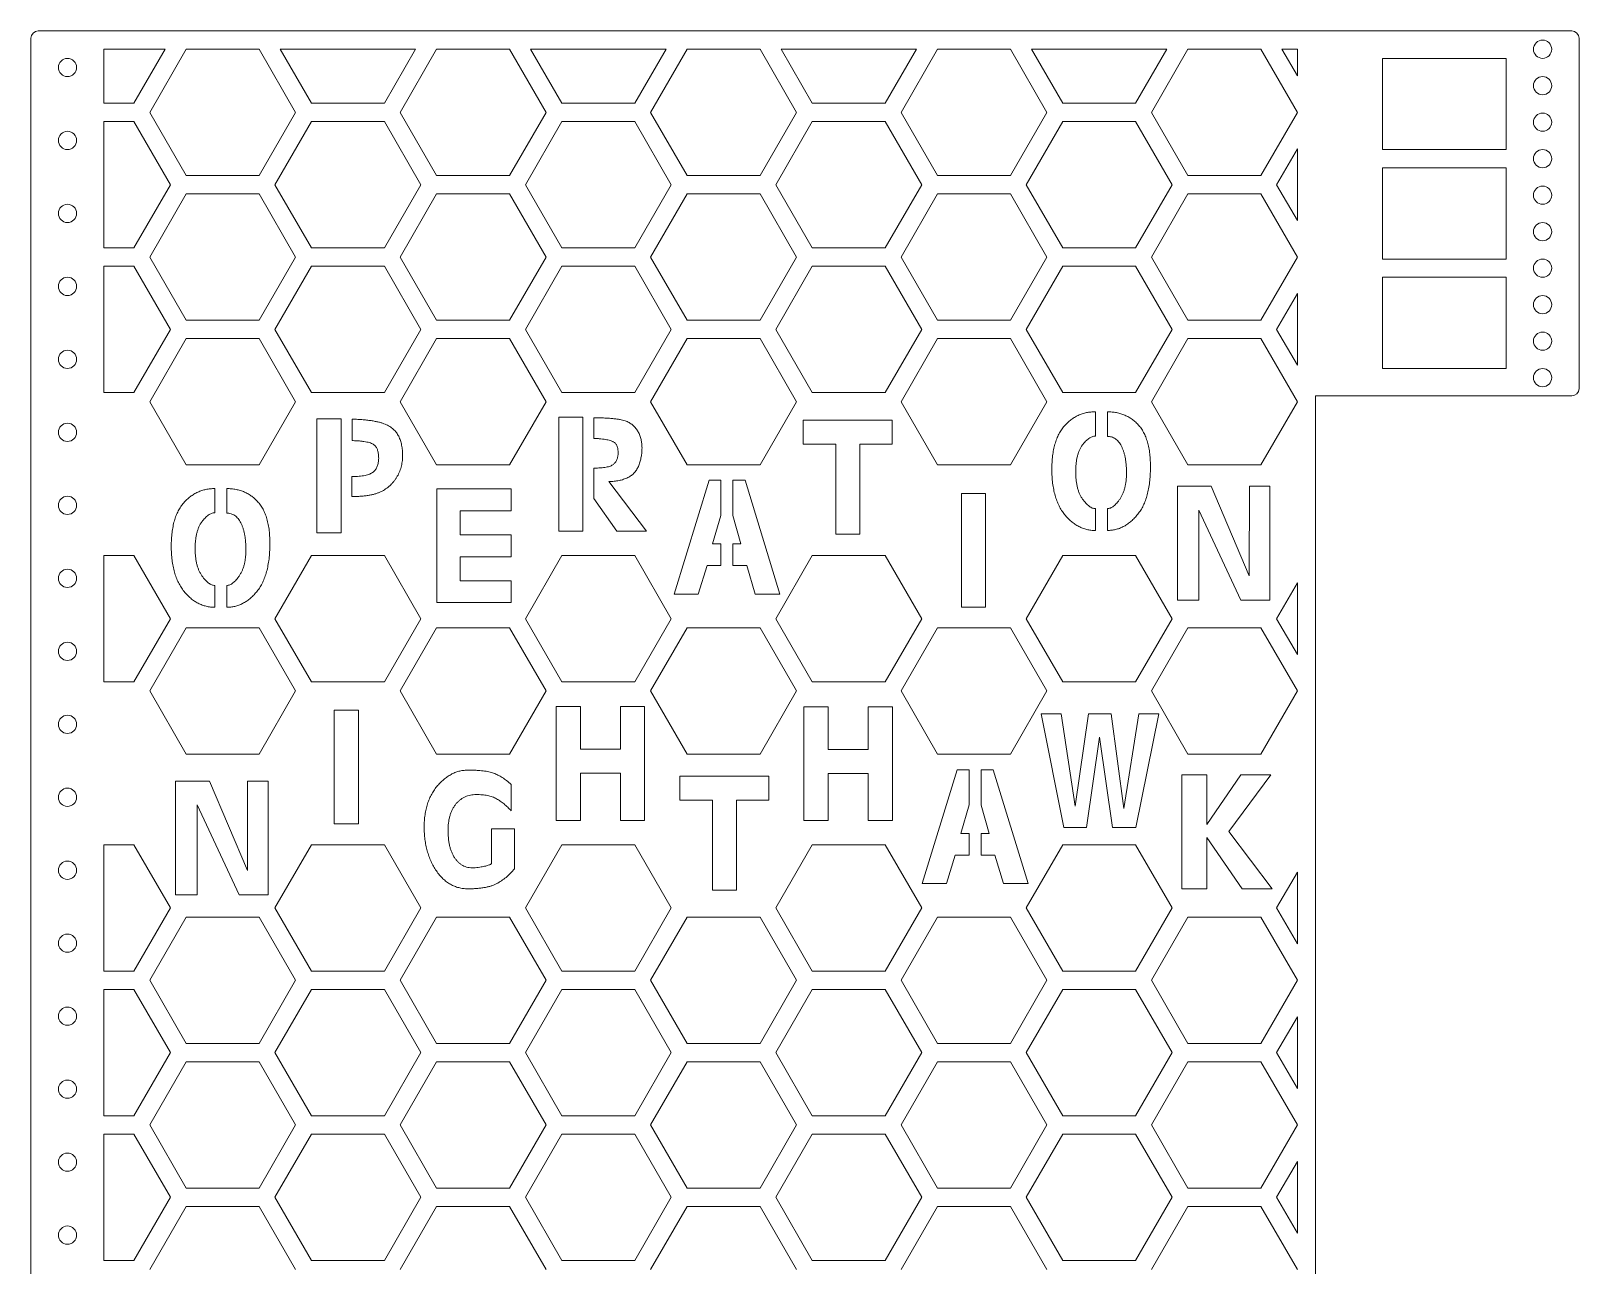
# Model space of a CAD drawing. Header units: inches. Extents: x -7.6 to 13.6, y -28 to 4.5.
# Drawn here: x -7.59 to 13.64, y -12.37 to 4.54 of the extents above; entities that cross this region are included whole.
import ezdxf

# ---------------------------------------------------------------- set-up
doc = ezdxf.new("R2010")
doc.units = ezdxf.units.IN
doc.header["$MEASUREMENT"] = 0

msp = doc.modelspace()

# ---------------------------------------------------------------- linework, layer by layer
at = {"color": 7, "linetype": 'Continuous', "lineweight": 15}
for p, q in [((13.536, 4.543), (-7.485, 4.543)), ((-7.585, -27.357), (-7.585, 4.443)), ((-5.746, 4.293), (-6.585, 4.293)), ((-6.585, 3.552), (-6.585, 4.293)), ((-6.174, 3.552), (-5.746, 4.293)), ((-5.457, 4.293), (-5.957, 3.427)), ((-4.457, 4.293), (-5.457, 4.293)), ((-3.957, 3.427), (-4.457, 4.293)), ((-4.169, 4.293), (-3.741, 3.552)), ((-2.313, 4.293), (-4.169, 4.293)), ((-2.741, 3.552), (-2.313, 4.293)), ((-2.024, 4.293), (-2.524, 3.427)), ((-1.024, 4.293), (-2.024, 4.293)), ((-0.524, 3.427), (-1.024, 4.293)), ((-0.736, 4.293), (-0.308, 3.552)), ((1.12, 4.293), (-0.736, 4.293)), ((0.692, 3.552), (1.12, 4.293)), ((1.409, 4.293), (0.909, 3.427)), ((2.409, 4.293), (1.409, 4.293)), ((2.909, 3.427), (2.409, 4.293)), ((2.697, 4.293), (3.125, 3.552)), ((4.553, 4.293), (2.697, 4.293)), ((4.125, 3.552), (4.553, 4.293)), ((4.842, 4.293), (4.342, 3.427)), ((5.842, 4.293), (4.842, 4.293)), ((6.342, 3.427), (5.842, 4.293)), ((6.13, 4.293), (6.558, 3.552)), ((7.986, 4.293), (6.13, 4.293)), ((7.558, 3.552), (7.986, 4.293)), ((8.275, 4.293), (7.775, 3.427)), ((9.275, 4.293), (8.275, 4.293)), ((9.775, 3.427), (9.275, 4.293)), ((9.563, 4.293), (9.775, 3.927)), ((9.775, 4.293), (9.563, 4.293)), ((9.775, 3.927), (9.775, 4.293)), ((13.636, -0.357), (13.636, 4.443)), ((12.636, 4.168), (10.942, 4.168)), ((10.942, 4.168), (10.942, 2.918)), ((12.636, 2.918), (12.636, 4.168)), ((-6.585, 3.552), (-6.174, 3.552)), ((-5.957, 3.427), (-5.457, 2.561)), ((-4.457, 2.561), (-3.957, 3.427)), ((-3.741, 3.552), (-2.741, 3.552)), ((-2.524, 3.427), (-2.024, 2.561)), ((-1.024, 2.561), (-0.524, 3.427)), ((-0.308, 3.552), (0.692, 3.552)), ((0.909, 3.427), (1.409, 2.561)), ((2.409, 2.561), (2.909, 3.427)), ((3.125, 3.552), (4.125, 3.552)), ((4.342, 3.427), (4.842, 2.561)), ((5.842, 2.561), (6.342, 3.427)), ((6.558, 3.552), (7.558, 3.552)), ((7.775, 3.427), (8.275, 2.561)), ((9.275, 2.561), (9.775, 3.427)), ((-6.174, 3.302), (-6.585, 3.302)), ((-6.585, 1.57), (-6.585, 3.302)), ((-5.674, 2.436), (-6.174, 3.302)), ((-3.741, 3.302), (-4.241, 2.436)), ((-2.741, 3.302), (-3.741, 3.302)), ((-2.241, 2.436), (-2.741, 3.302)), ((-0.308, 3.302), (-0.808, 2.436)), ((0.692, 3.302), (-0.308, 3.302)), ((1.192, 2.436), (0.692, 3.302)), ((3.125, 3.302), (2.625, 2.436)), ((4.125, 3.302), (3.125, 3.302)), ((4.625, 2.436), (4.125, 3.302)), ((6.558, 3.302), (6.058, 2.436)), ((7.558, 3.302), (6.558, 3.302)), ((8.058, 2.436), (7.558, 3.302)), ((9.775, 2.927), (9.491, 2.436)), ((9.775, 1.945), (9.775, 2.927)), ((10.942, 2.918), (12.636, 2.918)), ((-5.457, 2.561), (-4.457, 2.561)), ((-2.024, 2.561), (-1.024, 2.561)), ((1.409, 2.561), (2.409, 2.561)), ((4.842, 2.561), (5.842, 2.561)), ((8.275, 2.561), (9.275, 2.561)), ((12.636, 2.668), (10.942, 2.668)), ((10.942, 2.668), (10.942, 1.418)), ((12.636, 1.418), (12.636, 2.668)), ((-6.174, 1.57), (-5.674, 2.436)), ((-4.241, 2.436), (-3.741, 1.57)), ((-2.741, 1.57), (-2.241, 2.436)), ((-0.808, 2.436), (-0.308, 1.57)), ((0.692, 1.57), (1.192, 2.436)), ((2.625, 2.436), (3.125, 1.57)), ((4.125, 1.57), (4.625, 2.436)), ((6.058, 2.436), (6.558, 1.57)), ((7.558, 1.57), (8.058, 2.436)), ((9.491, 2.436), (9.775, 1.945)), ((-5.457, 2.311), (-5.957, 1.445)), ((-4.457, 2.311), (-5.457, 2.311)), ((-3.957, 1.445), (-4.457, 2.311)), ((-2.024, 2.311), (-2.524, 1.445)), ((-1.024, 2.311), (-2.024, 2.311)), ((-0.524, 1.445), (-1.024, 2.311)), ((1.409, 2.311), (0.909, 1.445)), ((2.409, 2.311), (1.409, 2.311)), ((2.909, 1.445), (2.409, 2.311)), ((4.842, 2.311), (4.342, 1.445)), ((5.842, 2.311), (4.842, 2.311)), ((6.342, 1.445), (5.842, 2.311)), ((8.275, 2.311), (7.775, 1.445)), ((9.275, 2.311), (8.275, 2.311)), ((9.775, 1.445), (9.275, 2.311)), ((-6.585, 1.57), (-6.174, 1.57)), ((-3.741, 1.57), (-2.741, 1.57)), ((-0.308, 1.57), (0.692, 1.57)), ((3.125, 1.57), (4.125, 1.57)), ((6.558, 1.57), (7.558, 1.57)), ((-6.174, 1.32), (-6.585, 1.32)), ((-6.585, -0.412), (-6.585, 1.32)), ((-5.674, 0.454), (-6.174, 1.32)), ((-5.957, 1.445), (-5.457, 0.579)), ((-4.457, 0.579), (-3.957, 1.445)), ((-3.741, 1.32), (-4.241, 0.454)), ((-2.741, 1.32), (-3.741, 1.32)), ((-2.241, 0.454), (-2.741, 1.32)), ((-2.524, 1.445), (-2.024, 0.579)), ((-1.024, 0.579), (-0.524, 1.445)), ((-0.308, 1.32), (-0.808, 0.454)), ((0.692, 1.32), (-0.308, 1.32)), ((1.192, 0.454), (0.692, 1.32)), ((0.909, 1.445), (1.409, 0.579)), ((2.409, 0.579), (2.909, 1.445)), ((3.125, 1.32), (2.625, 0.454)), ((4.125, 1.32), (3.125, 1.32)), ((4.625, 0.454), (4.125, 1.32)), ((4.342, 1.445), (4.842, 0.579)), ((5.842, 0.579), (6.342, 1.445)), ((6.558, 1.32), (6.058, 0.454)), ((7.558, 1.32), (6.558, 1.32)), ((8.058, 0.454), (7.558, 1.32)), ((7.775, 1.445), (8.275, 0.579)), ((9.275, 0.579), (9.775, 1.445)), ((10.942, 1.418), (12.636, 1.418)), ((12.636, 1.168), (10.942, 1.168)), ((10.942, 1.168), (10.942, -0.082)), ((12.636, -0.082), (12.636, 1.168)), ((9.775, 0.945), (9.491, 0.454)), ((9.775, -0.037), (9.775, 0.945)), ((-6.174, -0.412), (-5.674, 0.454)), ((-5.457, 0.579), (-4.457, 0.579)), ((-4.241, 0.454), (-3.741, -0.412)), ((-2.741, -0.412), (-2.241, 0.454)), ((-2.024, 0.579), (-1.024, 0.579)), ((-0.808, 0.454), (-0.308, -0.412)), ((0.692, -0.412), (1.192, 0.454)), ((1.409, 0.579), (2.409, 0.579)), ((2.625, 0.454), (3.125, -0.412)), ((4.125, -0.412), (4.625, 0.454)), ((4.842, 0.579), (5.842, 0.579)), ((6.058, 0.454), (6.558, -0.412)), ((7.558, -0.412), (8.058, 0.454)), ((8.275, 0.579), (9.275, 0.579)), ((9.491, 0.454), (9.775, -0.037)), ((-5.457, 0.329), (-5.957, -0.537)), ((-4.457, 0.329), (-5.457, 0.329)), ((-3.957, -0.537), (-4.457, 0.329)), ((-2.024, 0.329), (-2.524, -0.537)), ((-1.024, 0.329), (-2.024, 0.329)), ((-0.524, -0.537), (-1.024, 0.329)), ((1.409, 0.329), (0.909, -0.537)), ((2.409, 0.329), (1.409, 0.329)), ((2.909, -0.537), (2.409, 0.329)), ((4.842, 0.329), (4.342, -0.537)), ((5.842, 0.329), (4.842, 0.329)), ((6.342, -0.537), (5.842, 0.329)), ((8.275, 0.329), (7.775, -0.537)), ((9.275, 0.329), (8.275, 0.329)), ((9.775, -0.537), (9.275, 0.329)), ((10.942, -0.082), (12.636, -0.082)), ((-6.585, -0.412), (-6.174, -0.412)), ((-3.741, -0.412), (-2.741, -0.412)), ((-0.308, -0.412), (0.692, -0.412)), ((3.125, -0.412), (4.125, -0.412)), ((6.558, -0.412), (7.558, -0.412)), ((-5.957, -0.537), (-5.457, -1.403)), ((-4.457, -1.403), (-3.957, -0.537)), ((-2.524, -0.537), (-2.024, -1.403)), ((-1.024, -1.403), (-0.524, -0.537)), ((0.909, -0.537), (1.409, -1.403)), ((2.409, -1.403), (2.909, -0.537)), ((4.342, -0.537), (4.842, -1.403)), ((5.842, -1.403), (6.342, -0.537)), ((7.775, -0.537), (8.275, -1.403)), ((9.275, -1.403), (9.775, -0.537)), ((10.025, -0.457), (13.536, -0.457)), ((10.025, -0.457), (10.025, -22.457)), ((-3.666, -2.334), (-3.666, -0.773)), ((-3.666, -0.773), (-3.333, -0.773)), ((-3.333, -0.773), (-3.333, -2.334)), ((-3.181, -1.07), (-3.181, -0.776)), ((-0.351, -0.751), (-0.018, -0.751)), ((-0.351, -2.311), (-0.351, -0.751)), ((-0.018, -0.751), (-0.018, -2.311)), ((0.129, -1.039), (0.129, -0.758)), ((2.999, -0.792), (4.22, -0.792)), ((2.999, -1.117), (2.999, -0.792)), ((4.22, -0.792), (4.22, -1.117)), ((7.006, -0.675), (7.006, -1.007)), ((7.17, -1.012), (7.17, -0.675)), ((3.446, -1.117), (2.999, -1.117)), ((3.446, -2.352), (3.446, -1.117)), ((3.778, -1.117), (3.778, -2.352)), ((4.22, -1.117), (3.778, -1.117)), ((-5.457, -1.403), (-4.457, -1.403)), ((-2.024, -1.403), (-1.024, -1.403)), ((0.131, -1.865), (0.131, -1.446)), ((1.409, -1.403), (2.409, -1.403)), ((4.842, -1.403), (5.842, -1.403)), ((8.275, -1.403), (9.275, -1.403)), ((-3.186, -1.838), (-3.186, -1.562)), ((0.335, -1.631), (0.854, -2.311)), ((1.231, -3.174), (1.711, -1.613)), ((1.711, -1.613), (1.872, -1.613)), ((1.872, -1.613), (1.872, -2.095)), ((2.036, -2.097), (2.036, -1.613)), ((2.036, -1.613), (2.205, -1.613)), ((2.205, -1.613), (2.682, -3.174)), ((8.13, -1.696), (8.594, -1.696)), ((8.13, -3.256), (8.13, -1.696)), ((8.594, -1.696), (9.116, -2.922)), ((9.116, -2.922), (9.118, -1.696)), ((9.118, -1.696), (9.399, -1.696)), ((9.399, -1.696), (9.399, -3.256)), ((-5.065, -1.727), (-5.065, -2.059)), ((-4.901, -2.064), (-4.901, -1.727)), ((-2.021, -1.729), (-1.003, -1.729)), ((-2.021, -3.289), (-2.021, -1.729)), ((-1.003, -1.729), (-1.003, -2.032)), ((0.447, -2.311), (0.131, -1.865)), ((5.169, -1.794), (5.501, -1.794)), ((5.169, -3.354), (5.169, -1.794)), ((5.501, -1.794), (5.501, -3.354)), ((-1.703, -2.032), (-1.703, -2.363)), ((-1.003, -2.032), (-1.703, -2.032)), ((1.872, -2.095), (1.758, -2.486)), ((2.148, -2.486), (2.036, -2.097)), ((7.006, -2.002), (7.006, -2.301)), ((7.17, -2.301), (7.17, -2.002)), ((8.425, -2.021), (8.425, -3.256)), ((9.001, -3.256), (8.425, -2.021)), ((-3.333, -2.334), (-3.666, -2.334)), ((-0.018, -2.311), (-0.351, -2.311)), ((0.854, -2.311), (0.447, -2.311)), ((-1.703, -2.363), (-1.003, -2.363)), ((-1.003, -2.363), (-1.003, -2.661)), ((1.758, -2.486), (1.872, -2.486)), ((1.872, -2.486), (1.872, -2.783)), ((2.036, -2.486), (2.148, -2.486)), ((2.036, -2.783), (2.036, -2.486)), ((3.778, -2.352), (3.446, -2.352)), ((-6.174, -2.644), (-6.585, -2.644)), ((-6.585, -4.376), (-6.585, -2.644)), ((-5.674, -3.51), (-6.174, -2.644)), ((-3.741, -2.644), (-4.241, -3.51)), ((-2.741, -2.644), (-3.741, -2.644)), ((-2.241, -3.51), (-2.741, -2.644)), ((-1.703, -2.661), (-1.703, -2.992)), ((-1.003, -2.661), (-1.703, -2.661)), ((-0.308, -2.644), (-0.808, -3.51)), ((0.692, -2.644), (-0.308, -2.644)), ((1.192, -3.51), (0.692, -2.644)), ((3.125, -2.644), (2.625, -3.51)), ((4.125, -2.644), (3.125, -2.644)), ((4.625, -3.51), (4.125, -2.644)), ((6.558, -2.644), (6.058, -3.51)), ((7.558, -2.644), (6.558, -2.644)), ((8.058, -3.51), (7.558, -2.644)), ((1.683, -2.783), (1.563, -3.174)), ((1.872, -2.783), (1.683, -2.783)), ((2.226, -2.783), (2.036, -2.783)), ((2.343, -3.174), (2.226, -2.783)), ((-5.065, -3.054), (-5.065, -3.354)), ((-4.901, -3.354), (-4.901, -3.054)), ((-1.703, -2.992), (-1.003, -2.992)), ((-1.003, -2.992), (-1.003, -3.289)), ((1.563, -3.174), (1.231, -3.174)), ((2.682, -3.174), (2.343, -3.174)), ((9.775, -3.019), (9.491, -3.51)), ((9.775, -4.001), (9.775, -3.019)), ((-1.003, -3.289), (-2.021, -3.289)), ((5.501, -3.354), (5.169, -3.354)), ((8.425, -3.256), (8.13, -3.256)), ((9.399, -3.256), (9.001, -3.256)), ((-6.174, -4.376), (-5.674, -3.51)), ((-4.241, -3.51), (-3.741, -4.376)), ((-2.741, -4.376), (-2.241, -3.51)), ((-0.808, -3.51), (-0.308, -4.376)), ((0.692, -4.376), (1.192, -3.51)), ((2.625, -3.51), (3.125, -4.376)), ((4.125, -4.376), (4.625, -3.51)), ((6.058, -3.51), (6.558, -4.376)), ((7.558, -4.376), (8.058, -3.51)), ((9.491, -3.51), (9.775, -4.001)), ((-5.457, -3.635), (-5.957, -4.501)), ((-4.457, -3.635), (-5.457, -3.635)), ((-3.957, -4.501), (-4.457, -3.635)), ((-2.024, -3.635), (-2.524, -4.501)), ((-1.024, -3.635), (-2.024, -3.635)), ((-0.524, -4.501), (-1.024, -3.635)), ((1.409, -3.635), (0.909, -4.501)), ((2.409, -3.635), (1.409, -3.635)), ((2.909, -4.501), (2.409, -3.635)), ((4.842, -3.635), (4.342, -4.501)), ((5.842, -3.635), (4.842, -3.635)), ((6.342, -4.501), (5.842, -3.635)), ((8.275, -3.635), (7.775, -4.501)), ((9.275, -3.635), (8.275, -3.635)), ((9.775, -4.501), (9.275, -3.635)), ((-6.585, -4.376), (-6.174, -4.376)), ((-3.741, -4.376), (-2.741, -4.376)), ((-0.308, -4.376), (0.692, -4.376)), ((3.125, -4.376), (4.125, -4.376)), ((6.558, -4.376), (7.558, -4.376)), ((-5.957, -4.501), (-5.457, -5.367)), ((-4.457, -5.367), (-3.957, -4.501)), ((-2.524, -4.501), (-2.024, -5.367)), ((-1.024, -5.367), (-0.524, -4.501)), ((0.909, -4.501), (1.409, -5.367)), ((2.409, -5.367), (2.909, -4.501)), ((4.342, -4.501), (4.842, -5.367)), ((5.842, -5.367), (6.342, -4.501)), ((7.775, -4.501), (8.275, -5.367)), ((9.275, -5.367), (9.775, -4.501)), ((-3.429, -4.763), (-3.096, -4.763)), ((-3.429, -6.323), (-3.429, -4.763)), ((-3.096, -4.763), (-3.096, -6.323)), ((-0.387, -6.274), (-0.387, -4.714)), ((-0.387, -4.714), (-0.054, -4.714)), ((-0.054, -4.714), (-0.054, -5.299)), ((0.494, -4.714), (0.826, -4.714)), ((0.494, -5.299), (0.494, -4.714)), ((0.826, -4.714), (0.826, -6.274)), ((3.01, -6.276), (3.01, -4.716)), ((3.01, -4.716), (3.342, -4.716)), ((3.342, -4.716), (3.342, -5.301)), ((3.891, -4.716), (4.223, -4.716)), ((3.891, -5.301), (3.891, -4.716)), ((4.223, -4.716), (4.223, -6.276)), ((6.263, -4.812), (6.536, -4.812)), ((6.573, -6.373), (6.263, -4.812)), ((6.536, -4.812), (6.731, -6.08)), ((6.731, -6.08), (6.91, -4.812)), ((6.91, -4.812), (7.221, -4.812)), ((7.221, -4.812), (7.398, -6.113)), ((7.398, -6.113), (7.601, -4.812)), ((7.877, -4.812), (7.56, -6.373)), ((7.601, -4.812), (7.877, -4.812)), ((-0.054, -5.299), (0.494, -5.299)), ((3.342, -5.301), (3.891, -5.301)), ((7.063, -5.135), (6.886, -6.373)), ((7.242, -6.373), (7.063, -5.135)), ((-5.457, -5.367), (-4.457, -5.367)), ((-2.024, -5.367), (-1.024, -5.367)), ((1.409, -5.367), (2.409, -5.367)), ((4.842, -5.367), (5.842, -5.367)), ((8.275, -5.367), (9.275, -5.367)), ((-0.054, -5.629), (-0.054, -6.274)), ((0.494, -5.629), (-0.054, -5.629)), ((0.494, -6.274), (0.494, -5.629)), ((1.309, -5.67), (2.53, -5.67)), ((1.309, -5.995), (1.309, -5.67)), ((2.53, -5.67), (2.53, -5.995)), ((3.342, -5.631), (3.342, -6.276)), ((3.891, -5.631), (3.342, -5.631)), ((3.891, -6.276), (3.891, -5.631)), ((4.633, -7.141), (5.113, -5.581)), ((5.113, -5.581), (5.274, -5.581)), ((5.274, -5.581), (5.274, -6.063)), ((5.438, -6.065), (5.438, -5.581)), ((5.438, -5.581), (5.606, -5.581)), ((5.606, -5.581), (6.084, -7.141)), ((8.193, -5.651), (8.532, -5.651)), ((8.193, -7.211), (8.193, -5.651)), ((8.532, -6.331), (9.002, -5.651)), ((8.532, -5.651), (8.532, -6.331)), ((9.409, -5.651), (8.836, -6.427)), ((9.002, -5.651), (9.409, -5.651)), ((-5.603, -5.735), (-5.139, -5.735)), ((-5.603, -7.296), (-5.603, -5.735)), ((-5.139, -5.735), (-4.618, -6.962)), ((-4.618, -6.962), (-4.615, -5.735)), ((-4.615, -5.735), (-4.334, -5.735)), ((-4.334, -5.735), (-4.334, -7.296)), ((-1.002, -5.781), (-1.002, -6.144)), ((-5.308, -6.06), (-5.308, -7.296)), ((-4.732, -7.296), (-5.308, -6.06)), ((1.756, -5.995), (1.309, -5.995)), ((1.756, -7.23), (1.756, -5.995)), ((2.088, -5.995), (2.088, -7.23)), ((2.53, -5.995), (2.088, -5.995)), ((5.274, -6.063), (5.16, -6.453)), ((5.55, -6.453), (5.438, -6.065)), ((-3.096, -6.323), (-3.429, -6.323)), ((-0.054, -6.274), (-0.387, -6.274)), ((0.826, -6.274), (0.494, -6.274)), ((3.342, -6.276), (3.01, -6.276)), ((4.223, -6.276), (3.891, -6.276)), ((-1.274, -6.39), (-0.955, -6.39)), ((-1.274, -6.867), (-1.274, -6.39)), ((-0.955, -6.39), (-0.957, -6.937)), ((5.16, -6.453), (5.274, -6.453)), ((5.274, -6.453), (5.274, -6.751)), ((5.438, -6.453), (5.55, -6.453)), ((5.438, -6.751), (5.438, -6.453)), ((6.886, -6.373), (6.573, -6.373)), ((7.56, -6.373), (7.242, -6.373)), ((8.532, -6.509), (8.532, -7.211)), ((9.019, -7.211), (8.532, -6.509)), ((8.836, -6.427), (9.428, -7.211)), ((-6.174, -6.608), (-6.585, -6.608)), ((-6.585, -8.34), (-6.585, -6.608)), ((-5.674, -7.474), (-6.174, -6.608)), ((-3.741, -6.608), (-4.241, -7.474)), ((-2.741, -6.608), (-3.741, -6.608)), ((-2.241, -7.474), (-2.741, -6.608)), ((-0.308, -6.608), (-0.808, -7.474)), ((0.692, -6.608), (-0.308, -6.608)), ((1.192, -7.474), (0.692, -6.608)), ((3.125, -6.608), (2.625, -7.474)), ((4.125, -6.608), (3.125, -6.608)), ((4.625, -7.474), (4.125, -6.608)), ((5.085, -6.751), (4.965, -7.141)), ((5.274, -6.751), (5.085, -6.751)), ((5.627, -6.751), (5.438, -6.751)), ((5.745, -7.141), (5.627, -6.751)), ((6.558, -6.608), (6.058, -7.474)), ((7.558, -6.608), (6.558, -6.608)), ((8.058, -7.474), (7.558, -6.608)), ((9.775, -6.983), (9.491, -7.474)), ((9.775, -7.965), (9.775, -6.983)), ((4.965, -7.141), (4.633, -7.141)), ((6.084, -7.141), (5.745, -7.141)), ((8.532, -7.211), (8.193, -7.211)), ((9.428, -7.211), (9.019, -7.211)), ((-5.308, -7.296), (-5.603, -7.296)), ((-4.334, -7.296), (-4.732, -7.296)), ((2.088, -7.23), (1.756, -7.23)), ((-6.174, -8.34), (-5.674, -7.474)), ((-5.457, -7.599), (-5.957, -8.465)), ((-4.457, -7.599), (-5.457, -7.599)), ((-3.957, -8.465), (-4.457, -7.599)), ((-4.241, -7.474), (-3.741, -8.34)), ((-2.741, -8.34), (-2.241, -7.474)), ((-2.024, -7.599), (-2.524, -8.465)), ((-1.024, -7.599), (-2.024, -7.599)), ((-0.524, -8.465), (-1.024, -7.599)), ((-0.808, -7.474), (-0.308, -8.34)), ((0.692, -8.34), (1.192, -7.474)), ((1.409, -7.599), (0.909, -8.465)), ((2.409, -7.599), (1.409, -7.599)), ((2.909, -8.465), (2.409, -7.599)), ((2.625, -7.474), (3.125, -8.34)), ((4.125, -8.34), (4.625, -7.474)), ((4.842, -7.599), (4.342, -8.465)), ((5.842, -7.599), (4.842, -7.599)), ((6.342, -8.465), (5.842, -7.599)), ((6.058, -7.474), (6.558, -8.34)), ((7.558, -8.34), (8.058, -7.474)), ((8.275, -7.599), (7.775, -8.465)), ((9.275, -7.599), (8.275, -7.599)), ((9.775, -8.465), (9.275, -7.599)), ((9.491, -7.474), (9.775, -7.965)), ((-6.585, -8.34), (-6.174, -8.34)), ((-5.957, -8.465), (-5.457, -9.331)), ((-4.457, -9.331), (-3.957, -8.465)), ((-3.741, -8.34), (-2.741, -8.34)), ((-2.524, -8.465), (-2.024, -9.331)), ((-1.024, -9.331), (-0.524, -8.465)), ((-0.308, -8.34), (0.692, -8.34)), ((0.909, -8.465), (1.409, -9.331)), ((2.409, -9.331), (2.909, -8.465)), ((3.125, -8.34), (4.125, -8.34)), ((4.342, -8.465), (4.842, -9.331)), ((5.842, -9.331), (6.342, -8.465)), ((6.558, -8.34), (7.558, -8.34)), ((7.775, -8.465), (8.275, -9.331)), ((9.275, -9.331), (9.775, -8.465)), ((-6.174, -8.59), (-6.585, -8.59)), ((-6.585, -10.322), (-6.585, -8.59)), ((-5.674, -9.456), (-6.174, -8.59)), ((-3.741, -8.59), (-4.241, -9.456)), ((-2.741, -8.59), (-3.741, -8.59)), ((-2.241, -9.456), (-2.741, -8.59)), ((-0.308, -8.59), (-0.808, -9.456)), ((0.692, -8.59), (-0.308, -8.59)), ((1.192, -9.456), (0.692, -8.59)), ((3.125, -8.59), (2.625, -9.456)), ((4.125, -8.59), (3.125, -8.59)), ((4.625, -9.456), (4.125, -8.59)), ((6.558, -8.59), (6.058, -9.456)), ((7.558, -8.59), (6.558, -8.59)), ((8.058, -9.456), (7.558, -8.59)), ((9.775, -8.965), (9.491, -9.456)), ((9.775, -9.947), (9.775, -8.965)), ((-5.457, -9.331), (-4.457, -9.331)), ((-2.024, -9.331), (-1.024, -9.331)), ((1.409, -9.331), (2.409, -9.331)), ((4.842, -9.331), (5.842, -9.331)), ((8.275, -9.331), (9.275, -9.331)), ((-6.174, -10.322), (-5.674, -9.456)), ((-4.241, -9.456), (-3.741, -10.322)), ((-2.741, -10.322), (-2.241, -9.456)), ((-0.808, -9.456), (-0.308, -10.322)), ((0.692, -10.322), (1.192, -9.456)), ((2.625, -9.456), (3.125, -10.322)), ((4.125, -10.322), (4.625, -9.456)), ((6.058, -9.456), (6.558, -10.322)), ((7.558, -10.322), (8.058, -9.456)), ((9.491, -9.456), (9.775, -9.947)), ((-5.457, -9.581), (-5.957, -10.447)), ((-4.457, -9.581), (-5.457, -9.581)), ((-3.957, -10.447), (-4.457, -9.581)), ((-2.024, -9.581), (-2.524, -10.447)), ((-1.024, -9.581), (-2.024, -9.581)), ((-0.524, -10.447), (-1.024, -9.581)), ((1.409, -9.581), (0.909, -10.447)), ((2.409, -9.581), (1.409, -9.581)), ((2.909, -10.447), (2.409, -9.581)), ((4.842, -9.581), (4.342, -10.447)), ((5.842, -9.581), (4.842, -9.581)), ((6.342, -10.447), (5.842, -9.581)), ((8.275, -9.581), (7.775, -10.447)), ((9.275, -9.581), (8.275, -9.581)), ((9.775, -10.447), (9.275, -9.581)), ((-6.585, -10.322), (-6.174, -10.322)), ((-3.741, -10.322), (-2.741, -10.322)), ((-0.308, -10.322), (0.692, -10.322)), ((3.125, -10.322), (4.125, -10.322)), ((6.558, -10.322), (7.558, -10.322)), ((-6.174, -10.572), (-6.585, -10.572)), ((-6.585, -12.304), (-6.585, -10.572)), ((-5.674, -11.438), (-6.174, -10.572)), ((-5.957, -10.447), (-5.457, -11.313)), ((-4.457, -11.313), (-3.957, -10.447)), ((-3.741, -10.572), (-4.241, -11.438)), ((-2.741, -10.572), (-3.741, -10.572)), ((-2.241, -11.438), (-2.741, -10.572)), ((-2.524, -10.447), (-2.024, -11.313)), ((-1.024, -11.313), (-0.524, -10.447)), ((-0.308, -10.572), (-0.808, -11.438)), ((0.692, -10.572), (-0.308, -10.572)), ((1.192, -11.438), (0.692, -10.572)), ((0.909, -10.447), (1.409, -11.313)), ((2.409, -11.313), (2.909, -10.447)), ((3.125, -10.572), (2.625, -11.438)), ((4.125, -10.572), (3.125, -10.572)), ((4.625, -11.438), (4.125, -10.572)), ((4.342, -10.447), (4.842, -11.313)), ((5.842, -11.313), (6.342, -10.447)), ((6.558, -10.572), (6.058, -11.438)), ((7.558, -10.572), (6.558, -10.572)), ((8.058, -11.438), (7.558, -10.572)), ((7.775, -10.447), (8.275, -11.313)), ((9.275, -11.313), (9.775, -10.447)), ((9.775, -10.947), (9.491, -11.438)), ((9.775, -11.929), (9.775, -10.947)), ((-6.174, -12.304), (-5.674, -11.438)), ((-5.457, -11.313), (-4.457, -11.313)), ((-4.241, -11.438), (-3.741, -12.304)), ((-2.741, -12.304), (-2.241, -11.438)), ((-2.024, -11.313), (-1.024, -11.313)), ((-0.808, -11.438), (-0.308, -12.304)), ((0.692, -12.304), (1.192, -11.438)), ((1.409, -11.313), (2.409, -11.313)), ((2.625, -11.438), (3.125, -12.304)), ((4.125, -12.304), (4.625, -11.438)), ((4.842, -11.313), (5.842, -11.313)), ((6.058, -11.438), (6.558, -12.304)), ((7.558, -12.304), (8.058, -11.438)), ((8.275, -11.313), (9.275, -11.313)), ((9.491, -11.438), (9.775, -11.929)), ((-5.457, -11.563), (-5.957, -12.429)), ((-4.457, -11.563), (-5.457, -11.563)), ((-3.957, -12.429), (-4.457, -11.563)), ((-2.024, -11.563), (-2.524, -12.429)), ((-1.024, -11.563), (-2.024, -11.563)), ((-0.524, -12.429), (-1.024, -11.563)), ((1.409, -11.563), (0.909, -12.429)), ((2.409, -11.563), (1.409, -11.563)), ((2.909, -12.429), (2.409, -11.563)), ((4.842, -11.563), (4.342, -12.429)), ((5.842, -11.563), (4.842, -11.563)), ((6.342, -12.429), (5.842, -11.563)), ((8.275, -11.563), (7.775, -12.429)), ((9.275, -11.563), (8.275, -11.563)), ((9.775, -12.429), (9.275, -11.563)), ((-6.585, -12.304), (-6.174, -12.304)), ((-3.741, -12.304), (-2.741, -12.304)), ((-0.308, -12.304), (0.692, -12.304)), ((3.125, -12.304), (4.125, -12.304)), ((6.558, -12.304), (7.558, -12.304))]:
    msp.add_line(p, q, dxfattribs=at)
for centre in [(13.136, 4.293), (-7.085, 4.043), (13.136, 3.793), (13.136, 3.293), (-7.085, 3.043), (13.136, 2.793), (13.136, 2.293), (-7.085, 2.043), (13.136, 1.793), (13.136, 1.293), (-7.085, 1.043), (13.136, 0.793), (13.136, 0.293), (-7.085, 0.043), (13.136, -0.207), (-7.085, -0.957), (-7.085, -1.957), (-7.085, -2.957), (-7.085, -3.957), (-7.085, -4.957), (-7.085, -5.957), (-7.085, -6.957), (-7.085, -7.957), (-7.085, -8.957), (-7.085, -9.957), (-7.085, -10.957), (-7.085, -11.957)]:
    msp.add_circle(centre, 0.125, dxfattribs=at)
for centre, start, end in [((-7.485, 4.443), 90, 180), ((13.536, 4.443), 0, 90), ((13.536, -0.357), 270, 0)]:
    msp.add_arc(centre, 0.1, start, end, dxfattribs=at)
for points, knots in [([(-3.181, -0.776), (-3.156, -0.777), (-3.106, -0.779), (-3.035, -0.784), (-2.969, -0.79), (-2.91, -0.798), (-2.856, -0.808), (-2.808, -0.818), (-2.766, -0.831), (-2.73, -0.845), (-2.697, -0.86), (-2.668, -0.877), (-2.641, -0.896), (-2.616, -0.916), (-2.594, -0.937), (-2.575, -0.96), (-2.558, -0.985), (-2.539, -1.02), (-2.519, -1.069), (-2.502, -1.133), (-2.493, -1.205), (-2.49, -1.268), (-2.492, -1.321), (-2.496, -1.36), (-2.502, -1.399), (-2.511, -1.436), (-2.523, -1.472), (-2.537, -1.508), (-2.553, -1.542), (-2.573, -1.575), (-2.594, -1.606), (-2.617, -1.636), (-2.641, -1.663), (-2.667, -1.688), (-2.694, -1.712), (-2.723, -1.733), (-2.753, -1.752), (-2.785, -1.77), (-2.82, -1.785), (-2.86, -1.798), (-2.903, -1.81), (-2.951, -1.819), (-3.004, -1.827), (-3.061, -1.832), (-3.122, -1.836), (-3.164, -1.837), (-3.186, -1.838)], [0, 0, 0, 0, 0.038619, 0.074408, 0.107219, 0.137271, 0.164419, 0.188881, 0.210774, 0.230003, 0.247634, 0.264611, 0.280897, 0.296539, 0.311973, 0.326855, 0.341686, 0.356525, 0.387188, 0.420058, 0.456092, 0.495211, 0.515355, 0.535069, 0.554455, 0.573579, 0.592625, 0.611539, 0.630379, 0.64956, 0.668565, 0.687143, 0.705366, 0.723313, 0.741315, 0.759215, 0.777006, 0.795099, 0.813961, 0.834666, 0.857073, 0.88156, 0.907904, 0.936472, 0.967162, 1, 1, 1, 1]), ([(0.129, -0.758), (0.155, -0.758), (0.206, -0.758), (0.279, -0.76), (0.345, -0.764), (0.404, -0.769), (0.456, -0.775), (0.502, -0.783), (0.54, -0.792), (0.582, -0.807), (0.626, -0.829), (0.672, -0.862), (0.709, -0.902), (0.74, -0.948), (0.762, -0.999), (0.779, -1.053), (0.789, -1.111), (0.792, -1.171), (0.789, -1.232), (0.781, -1.293), (0.767, -1.352), (0.752, -1.4), (0.736, -1.437), (0.722, -1.462), (0.706, -1.486), (0.689, -1.508), (0.668, -1.528), (0.646, -1.547), (0.622, -1.563), (0.587, -1.582), (0.538, -1.602), (0.475, -1.619), (0.407, -1.629), (0.359, -1.63), (0.335, -1.631)], [0, 0, 0, 0, 0.048303, 0.092517, 0.132661, 0.168557, 0.20045, 0.228431, 0.252359, 0.272642, 0.308307, 0.342141, 0.374999, 0.408063, 0.441726, 0.475924, 0.511167, 0.548221, 0.585665, 0.622786, 0.659483, 0.696271, 0.714407, 0.731976, 0.749306, 0.766544, 0.783694, 0.800932, 0.818718, 0.836845, 0.874443, 0.91358, 0.955351, 1, 1, 1, 1]), ([(7.006, -2.301), (6.986, -2.301), (6.946, -2.3), (6.887, -2.289), (6.831, -2.272), (6.777, -2.248), (6.725, -2.217), (6.675, -2.179), (6.628, -2.135), (6.583, -2.084), (6.542, -2.027), (6.506, -1.963), (6.476, -1.894), (6.452, -1.819), (6.433, -1.739), (6.419, -1.653), (6.411, -1.561), (6.408, -1.466), (6.411, -1.371), (6.419, -1.281), (6.432, -1.196), (6.45, -1.118), (6.474, -1.047), (6.504, -0.981), (6.538, -0.922), (6.578, -0.87), (6.623, -0.825), (6.67, -0.785), (6.719, -0.751), (6.771, -0.723), (6.826, -0.701), (6.884, -0.686), (6.944, -0.677), (6.985, -0.676), (7.006, -0.675)], [0, 0, 0, 0, 0.026681, 0.05281, 0.078613, 0.104673, 0.131109, 0.158557, 0.187039, 0.217153, 0.248259, 0.280298, 0.31347, 0.348113, 0.384448, 0.422952, 0.463519, 0.506487, 0.549306, 0.589425, 0.626996, 0.662388, 0.695563, 0.727109, 0.757036, 0.786071, 0.814119, 0.841196, 0.867679, 0.893588, 0.919461, 0.945635, 0.97243, 1, 1, 1, 1]), ([(7.17, -0.675), (7.191, -0.676), (7.234, -0.677), (7.296, -0.686), (7.355, -0.7), (7.412, -0.721), (7.464, -0.748), (7.514, -0.78), (7.56, -0.819), (7.604, -0.863), (7.643, -0.914), (7.676, -0.973), (7.704, -1.038), (7.726, -1.11), (7.744, -1.19), (7.755, -1.276), (7.761, -1.37), (7.761, -1.469), (7.757, -1.567), (7.747, -1.662), (7.732, -1.75), (7.712, -1.831), (7.687, -1.907), (7.656, -1.976), (7.619, -2.038), (7.578, -2.093), (7.533, -2.142), (7.487, -2.185), (7.438, -2.221), (7.388, -2.25), (7.336, -2.273), (7.282, -2.29), (7.226, -2.299), (7.189, -2.301), (7.17, -2.301)], [0, 0, 0, 0, 0.02876, 0.056417, 0.083236, 0.109558, 0.135589, 0.161527, 0.1881, 0.2154, 0.243682, 0.273043, 0.304341, 0.337564, 0.373399, 0.411892, 0.453278, 0.497718, 0.542357, 0.584328, 0.623663, 0.660679, 0.695741, 0.728892, 0.760482, 0.791066, 0.820296, 0.848045, 0.87468, 0.900163, 0.925215, 0.949924, 0.974818, 1, 1, 1, 1]), ([(0.131, -1.446), (0.147, -1.446), (0.178, -1.446), (0.222, -1.444), (0.262, -1.44), (0.298, -1.435), (0.329, -1.428), (0.356, -1.419), (0.379, -1.41), (0.398, -1.397), (0.413, -1.383), (0.427, -1.368), (0.438, -1.35), (0.448, -1.331), (0.455, -1.31), (0.46, -1.287), (0.463, -1.263), (0.464, -1.237), (0.463, -1.212), (0.46, -1.188), (0.456, -1.167), (0.45, -1.147), (0.442, -1.129), (0.432, -1.114), (0.42, -1.1), (0.406, -1.089), (0.388, -1.079), (0.366, -1.071), (0.339, -1.063), (0.307, -1.057), (0.269, -1.051), (0.227, -1.046), (0.18, -1.042), (0.146, -1.04), (0.129, -1.039)], [0, 0, 0, 0, 0.053258, 0.102067, 0.146514, 0.186349, 0.22166, 0.252852, 0.280384, 0.305038, 0.32787, 0.350451, 0.373233, 0.397051, 0.421247, 0.446632, 0.473845, 0.502746, 0.531272, 0.557696, 0.58219, 0.604966, 0.626106, 0.64639, 0.665795, 0.685007, 0.706499, 0.732755, 0.763614, 0.800025, 0.841829, 0.889047, 0.941746, 1, 1, 1, 1]), ([(7.006, -1.007), (6.998, -1.008), (6.983, -1.009), (6.961, -1.016), (6.938, -1.026), (6.916, -1.04), (6.893, -1.058), (6.871, -1.079), (6.848, -1.104), (6.826, -1.133), (6.805, -1.165), (6.787, -1.202), (6.771, -1.242), (6.759, -1.286), (6.748, -1.334), (6.742, -1.385), (6.737, -1.44), (6.736, -1.498), (6.737, -1.556), (6.742, -1.611), (6.749, -1.663), (6.759, -1.711), (6.772, -1.756), (6.788, -1.798), (6.807, -1.836), (6.829, -1.871), (6.852, -1.901), (6.875, -1.928), (6.898, -1.95), (6.92, -1.969), (6.942, -1.984), (6.963, -1.994), (6.985, -2.001), (6.999, -2.001), (7.006, -2.002)], [0, 0, 0, 0, 0.018334, 0.037306, 0.05722, 0.078683, 0.101894, 0.127098, 0.154673, 0.184401, 0.215969, 0.249324, 0.284309, 0.321381, 0.361202, 0.403278, 0.448448, 0.49625, 0.544328, 0.589498, 0.632197, 0.672558, 0.710845, 0.74696, 0.781551, 0.814962, 0.846509, 0.874913, 0.901087, 0.92443, 0.945959, 0.965234, 0.983068, 1, 1, 1, 1]), ([(7.17, -2.002), (7.177, -2.002), (7.191, -2.001), (7.213, -1.994), (7.235, -1.983), (7.256, -1.968), (7.278, -1.949), (7.3, -1.926), (7.323, -1.898), (7.345, -1.867), (7.366, -1.832), (7.384, -1.794), (7.4, -1.753), (7.412, -1.709), (7.421, -1.663), (7.428, -1.613), (7.432, -1.561), (7.433, -1.507), (7.432, -1.453), (7.428, -1.4), (7.423, -1.351), (7.415, -1.304), (7.406, -1.26), (7.393, -1.219), (7.38, -1.181), (7.363, -1.146), (7.345, -1.114), (7.326, -1.086), (7.304, -1.063), (7.281, -1.044), (7.255, -1.029), (7.228, -1.019), (7.199, -1.013), (7.18, -1.012), (7.17, -1.012)], [0, 0, 0, 0, 0.017485, 0.035666, 0.055066, 0.076369, 0.100074, 0.126064, 0.154932, 0.18644, 0.219894, 0.254247, 0.289755, 0.326834, 0.365739, 0.40618, 0.448858, 0.493902, 0.538951, 0.581589, 0.622201, 0.66081, 0.697342, 0.732221, 0.765434, 0.797081, 0.827033, 0.854558, 0.880359, 0.904697, 0.928344, 0.951692, 0.975371, 1, 1, 1, 1]), ([(-3.186, -1.562), (-3.169, -1.562), (-3.136, -1.562), (-3.089, -1.559), (-3.046, -1.555), (-3.007, -1.549), (-2.973, -1.54), (-2.942, -1.53), (-2.917, -1.517), (-2.895, -1.502), (-2.877, -1.485), (-2.861, -1.466), (-2.848, -1.445), (-2.837, -1.422), (-2.829, -1.397), (-2.823, -1.371), (-2.82, -1.342), (-2.818, -1.313), (-2.82, -1.283), (-2.822, -1.255), (-2.826, -1.229), (-2.832, -1.205), (-2.841, -1.184), (-2.85, -1.164), (-2.862, -1.147), (-2.876, -1.132), (-2.894, -1.118), (-2.918, -1.107), (-2.947, -1.097), (-2.983, -1.089), (-3.024, -1.082), (-3.071, -1.076), (-3.124, -1.072), (-3.162, -1.071), (-3.181, -1.07)], [0, 0, 0, 0, 0.0506305, 0.0967032, 0.1389485, 0.1771927, 0.2117044, 0.2425786, 0.2706962, 0.2956641, 0.3197753, 0.3432909, 0.3672494, 0.3918194, 0.4169338, 0.4434232, 0.471416, 0.5012274, 0.5306952, 0.5582881, 0.5838026, 0.6077199, 0.6300288, 0.6511916, 0.6712001, 0.6908775, 0.7121229, 0.7375773, 0.76761, 0.8030052, 0.84397, 0.8902704, 0.9423749, 1, 1, 1, 1]), ([(-5.065, -3.354), (-5.085, -3.353), (-5.125, -3.352), (-5.184, -3.341), (-5.24, -3.324), (-5.294, -3.3), (-5.346, -3.269), (-5.396, -3.231), (-5.443, -3.187), (-5.488, -3.136), (-5.529, -3.079), (-5.565, -3.016), (-5.595, -2.946), (-5.619, -2.872), (-5.639, -2.791), (-5.652, -2.705), (-5.66, -2.614), (-5.663, -2.518), (-5.66, -2.423), (-5.652, -2.333), (-5.639, -2.248), (-5.621, -2.17), (-5.597, -2.099), (-5.567, -2.034), (-5.533, -1.975), (-5.493, -1.922), (-5.448, -1.877), (-5.401, -1.837), (-5.352, -1.803), (-5.3, -1.775), (-5.245, -1.754), (-5.187, -1.738), (-5.127, -1.729), (-5.086, -1.728), (-5.065, -1.727)], [0, 0, 0, 0, 0.026681, 0.05281, 0.078613, 0.104673, 0.131109, 0.158557, 0.187039, 0.217153, 0.248259, 0.280298, 0.31347, 0.348113, 0.384448, 0.422952, 0.463519, 0.506487, 0.549306, 0.589425, 0.626996, 0.662388, 0.695563, 0.727109, 0.757036, 0.786071, 0.814119, 0.841196, 0.867679, 0.893588, 0.919461, 0.945635, 0.97243, 1, 1, 1, 1]), ([(-4.901, -1.727), (-4.88, -1.728), (-4.837, -1.729), (-4.775, -1.738), (-4.716, -1.753), (-4.659, -1.773), (-4.607, -1.8), (-4.557, -1.833), (-4.511, -1.871), (-4.467, -1.916), (-4.428, -1.966), (-4.395, -2.025), (-4.367, -2.09), (-4.345, -2.163), (-4.327, -2.242), (-4.316, -2.329), (-4.31, -2.422), (-4.31, -2.521), (-4.314, -2.619), (-4.324, -2.714), (-4.339, -2.802), (-4.359, -2.884), (-4.385, -2.959), (-4.415, -3.028), (-4.452, -3.09), (-4.493, -3.145), (-4.538, -3.194), (-4.584, -3.237), (-4.633, -3.273), (-4.683, -3.302), (-4.735, -3.326), (-4.789, -3.342), (-4.845, -3.352), (-4.882, -3.353), (-4.901, -3.354)], [0, 0, 0, 0, 0.0287603, 0.0564174, 0.0832361, 0.109558, 0.1355892, 0.1615273, 0.1880998, 0.2154005, 0.2436819, 0.2730428, 0.304341, 0.3375641, 0.3733992, 0.4118923, 0.4532776, 0.4977184, 0.5423571, 0.5843285, 0.623663, 0.6606792, 0.6957412, 0.7288917, 0.7604819, 0.7910663, 0.8202957, 0.8480453, 0.8746797, 0.9001628, 0.9252153, 0.9499236, 0.9748178, 1, 1, 1, 1]), ([(-5.065, -2.059), (-5.073, -2.06), (-5.088, -2.061), (-5.111, -2.068), (-5.133, -2.078), (-5.156, -2.092), (-5.178, -2.11), (-5.2, -2.131), (-5.223, -2.156), (-5.245, -2.185), (-5.266, -2.217), (-5.284, -2.254), (-5.3, -2.294), (-5.312, -2.338), (-5.323, -2.386), (-5.329, -2.437), (-5.334, -2.492), (-5.335, -2.55), (-5.334, -2.608), (-5.329, -2.663), (-5.322, -2.715), (-5.312, -2.764), (-5.299, -2.809), (-5.283, -2.85), (-5.264, -2.888), (-5.242, -2.923), (-5.219, -2.953), (-5.196, -2.98), (-5.173, -3.003), (-5.151, -3.021), (-5.129, -3.036), (-5.108, -3.046), (-5.086, -3.053), (-5.072, -3.054), (-5.065, -3.054)], [0, 0, 0, 0, 0.018334, 0.037306, 0.05722, 0.078683, 0.101894, 0.127098, 0.154673, 0.184401, 0.215969, 0.249324, 0.284309, 0.321381, 0.361202, 0.403278, 0.448448, 0.49625, 0.544328, 0.589498, 0.632197, 0.672558, 0.710845, 0.74696, 0.781551, 0.814962, 0.846509, 0.874913, 0.901087, 0.92443, 0.945959, 0.965234, 0.983068, 1, 1, 1, 1]), ([(-4.901, -3.054), (-4.894, -3.054), (-4.88, -3.053), (-4.858, -3.046), (-4.837, -3.035), (-4.815, -3.02), (-4.793, -3.001), (-4.771, -2.978), (-4.749, -2.951), (-4.726, -2.919), (-4.705, -2.884), (-4.687, -2.846), (-4.671, -2.806), (-4.659, -2.762), (-4.65, -2.715), (-4.643, -2.666), (-4.639, -2.613), (-4.638, -2.559), (-4.639, -2.505), (-4.643, -2.453), (-4.649, -2.403), (-4.656, -2.356), (-4.666, -2.312), (-4.678, -2.272), (-4.691, -2.233), (-4.708, -2.198), (-4.726, -2.166), (-4.745, -2.138), (-4.767, -2.115), (-4.79, -2.096), (-4.816, -2.081), (-4.843, -2.071), (-4.872, -2.065), (-4.891, -2.064), (-4.901, -2.064)], [0, 0, 0, 0, 0.017485, 0.035666, 0.055066, 0.076369, 0.100074, 0.126064, 0.154932, 0.18644, 0.219894, 0.254247, 0.289755, 0.326834, 0.365739, 0.40618, 0.448858, 0.493902, 0.538951, 0.581589, 0.622201, 0.66081, 0.697342, 0.732221, 0.765434, 0.797081, 0.827033, 0.854558, 0.880359, 0.904697, 0.928344, 0.951692, 0.975371, 1, 1, 1, 1]), ([(-0.957, -6.937), (-0.976, -6.959), (-1.012, -7), (-1.072, -7.055), (-1.134, -7.103), (-1.189, -7.136), (-1.237, -7.159), (-1.276, -7.173), (-1.32, -7.185), (-1.367, -7.194), (-1.419, -7.202), (-1.475, -7.207), (-1.534, -7.211), (-1.597, -7.212), (-1.66, -7.209), (-1.722, -7.197), (-1.781, -7.178), (-1.836, -7.151), (-1.889, -7.116), (-1.939, -7.073), (-1.985, -7.023), (-2.029, -6.966), (-2.067, -6.903), (-2.102, -6.836), (-2.131, -6.766), (-2.155, -6.692), (-2.173, -6.615), (-2.186, -6.535), (-2.194, -6.451), (-2.196, -6.365), (-2.193, -6.28), (-2.185, -6.198), (-2.171, -6.12), (-2.15, -6.047), (-2.125, -5.978), (-2.093, -5.913), (-2.055, -5.853), (-2.012, -5.798), (-1.965, -5.748), (-1.917, -5.704), (-1.866, -5.668), (-1.815, -5.637), (-1.761, -5.614), (-1.706, -5.597), (-1.649, -5.587), (-1.592, -5.584), (-1.536, -5.585), (-1.483, -5.587), (-1.434, -5.591), (-1.389, -5.595), (-1.347, -5.601), (-1.309, -5.608), (-1.275, -5.617), (-1.233, -5.63), (-1.183, -5.652), (-1.123, -5.687), (-1.062, -5.73), (-1.023, -5.764), (-1.002, -5.781)], [0, 0, 0, 0, 0.0233677, 0.045727, 0.0673484, 0.0884612, 0.0992404, 0.1108958, 0.1233378, 0.1367429, 0.1511568, 0.1666066, 0.1831351, 0.2007643, 0.2185151, 0.2357826, 0.2527719, 0.2697964, 0.2871938, 0.3051538, 0.324063, 0.3440719, 0.3647046, 0.3853781, 0.406395, 0.4276842, 0.4495618, 0.472082, 0.4952477, 0.5193559, 0.5432798, 0.5660906, 0.5879371, 0.6090466, 0.6292824, 0.6491579, 0.6687469, 0.6882528, 0.7072216, 0.7252161, 0.7423946, 0.7589095, 0.7749889, 0.7908577, 0.8066577, 0.8226246, 0.8382838, 0.8530149, 0.8666425, 0.8793588, 0.8910142, 0.9016984, 0.911477, 0.9203427, 0.937936, 0.956962, 0.977563, 1, 1, 1, 1]), ([(-1.002, -6.144), (-1.018, -6.127), (-1.049, -6.093), (-1.099, -6.049), (-1.151, -6.01), (-1.195, -5.983), (-1.232, -5.963), (-1.262, -5.952), (-1.294, -5.942), (-1.327, -5.933), (-1.363, -5.927), (-1.4, -5.923), (-1.44, -5.92), (-1.48, -5.919), (-1.521, -5.921), (-1.561, -5.927), (-1.599, -5.937), (-1.635, -5.951), (-1.669, -5.969), (-1.702, -5.991), (-1.732, -6.018), (-1.76, -6.048), (-1.785, -6.082), (-1.807, -6.12), (-1.826, -6.161), (-1.842, -6.206), (-1.853, -6.254), (-1.862, -6.306), (-1.867, -6.361), (-1.868, -6.418), (-1.866, -6.476), (-1.862, -6.531), (-1.855, -6.584), (-1.844, -6.633), (-1.83, -6.679), (-1.813, -6.722), (-1.793, -6.763), (-1.769, -6.799), (-1.744, -6.832), (-1.715, -6.86), (-1.684, -6.883), (-1.651, -6.901), (-1.615, -6.914), (-1.577, -6.922), (-1.536, -6.925), (-1.495, -6.923), (-1.454, -6.918), (-1.417, -6.912), (-1.383, -6.907), (-1.353, -6.9), (-1.328, -6.893), (-1.306, -6.885), (-1.288, -6.878), (-1.278, -6.871), (-1.274, -6.867)], [0, 0, 0, 0, 0.031819, 0.062267, 0.091223, 0.119346, 0.133285, 0.147825, 0.162782, 0.178459, 0.194842, 0.211849, 0.229854, 0.248591, 0.267345, 0.28552, 0.303322, 0.320628, 0.338077, 0.35575, 0.37392, 0.392604, 0.411796, 0.431546, 0.452016, 0.473283, 0.495737, 0.519388, 0.544367, 0.57094, 0.597512, 0.622771, 0.646829, 0.669627, 0.691436, 0.712448, 0.732704, 0.752381, 0.771276, 0.789299, 0.80674, 0.823638, 0.840782, 0.858219, 0.876541, 0.895755, 0.914762, 0.93198, 0.947403, 0.961258, 0.973216, 0.983658, 0.99259, 1, 1, 1, 1])]:
    msp.add_open_spline(points, degree=3, knots=knots, dxfattribs=at)

doc.saveas('drawing.dxf')
